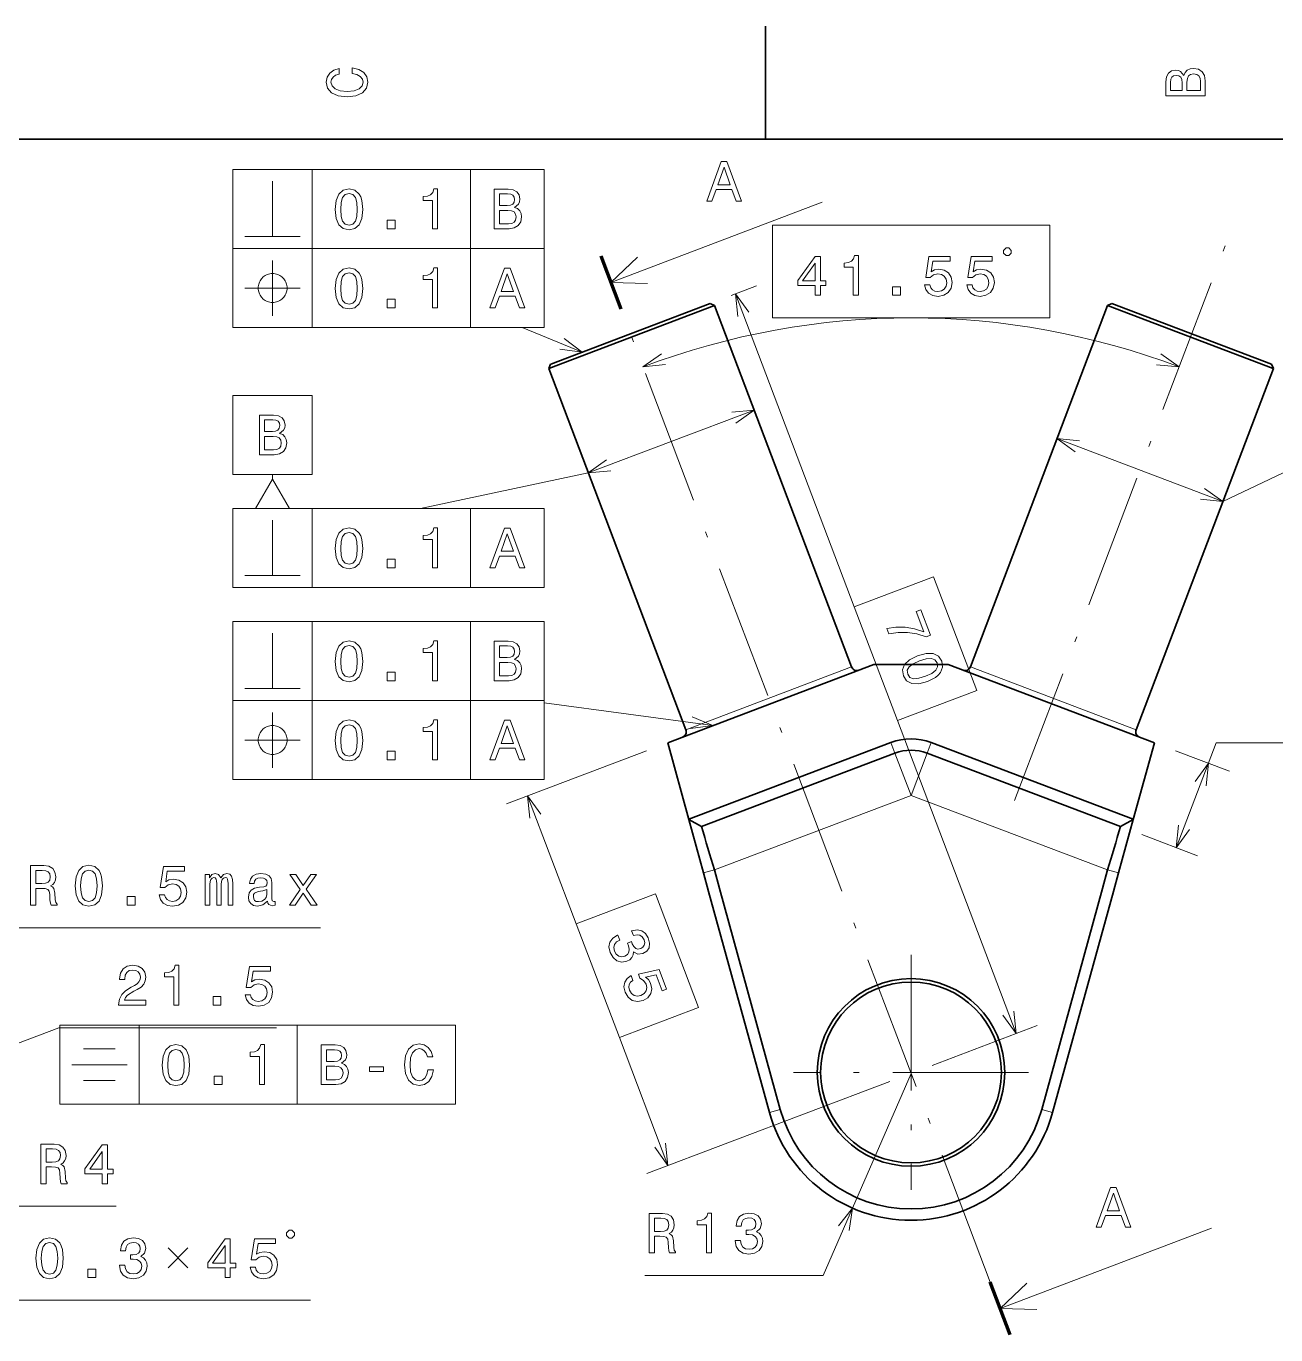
# Model space of a CAD drawing. Extents: x 0 to 297, y 0 to 210.
# Drawn here: x 83.1 to 193.7, y 94.2 to 210 of the extents above; entities that cross this region are included whole.
import ezdxf

# ---------------------------------------------------------------- set-up
doc = ezdxf.new("R2010")
doc.units = 0
doc.linetypes.add('DASHDOT', pattern=[18.5, 12, -3, 0.5, -3])

msp = doc.modelspace()

# ---------------------------------------------------------------- linework, layer by layer
at = {"color": 7, "lineweight": 35, "ltscale": 0.25}
msp.add_line((148.5, 200), (148.5, 210), dxfattribs=at)
at = {"color": 7, "lineweight": 35}
for p, q in [((287, 200), (10, 200)), ((156.135635, 153.301788), (144.003525, 185.277588)), ((166.643204, 153.301788), (178.775314, 185.277588)), ((141.45668, 147.732361), (129.324585, 179.708176)), ((181.322159, 147.732361), (193.454254, 179.708176)), ((148.854874, 113.878311), (143.479095, 133.423798)), ((149.819077, 114.143509), (144.443283, 133.688995)), ((172.959763, 114.143509), (178.335556, 133.688995)), ((173.923965, 113.878311), (179.299744, 133.423798))]:
    msp.add_line(p, q, dxfattribs=at)
at = {"color": 7, "lineweight": 13, "ltscale": 0.175}
for p, q in [((101.38942, 197.325806), (101.38942, 190.325806)), ((108.38942, 197.325806), (108.38942, 190.325806)), ((122.397491, 197.325806), (122.397491, 190.325806)), ((128.933502, 197.325806), (128.933502, 190.325806)), ((101.38942, 190.325806), (101.38942, 183.325806)), ((108.38942, 190.325806), (108.38942, 183.325806)), ((122.397491, 190.325806), (122.397491, 183.325806)), ((128.933502, 190.325806), (128.933502, 183.325806)), ((101.38942, 167.325806), (101.38942, 160.325806)), ((108.38942, 167.325806), (108.38942, 160.325806)), ((122.397491, 167.325806), (122.397491, 160.325806)), ((128.933502, 167.325806), (128.933502, 160.325806)), ((101.38942, 157.325806), (101.38942, 150.325806)), ((108.38942, 157.325806), (108.38942, 150.325806)), ((122.397491, 157.325806), (122.397491, 150.325806)), ((128.933502, 157.325806), (128.933502, 150.325806)), ((101.38942, 150.325806), (101.38942, 143.325806)), ((108.38942, 150.325806), (108.38942, 143.325806)), ((122.397491, 150.325806), (122.397491, 143.325806)), ((128.933502, 150.325806), (128.933502, 143.325806)), ((86.074913, 121.591705), (86.074913, 114.591705)), ((93.074913, 121.591705), (93.074913, 114.591705)), ((107.082977, 121.591705), (107.082977, 114.591705)), ((121.091049, 121.591705), (121.091049, 114.591705))]:
    msp.add_line(p, q, dxfattribs=at)
at = {"color": 7, "lineweight": 13}
for p, q in [((101.38942, 197.325806), (128.933502, 197.325806)), ((101.38942, 190.325806), (128.933502, 190.325806)), ((145.860382, 186.302979), (156.365631, 158.614929)), ((101.38942, 183.325806), (128.933502, 183.325806)), ((101.38942, 167.325806), (128.933502, 167.325806)), ((101.38942, 160.325806), (128.933502, 160.325806)), ((101.38942, 157.325806), (128.933502, 157.325806)), ((101.38942, 150.325806), (128.933502, 150.325806)), ((160.186905, 148.543442), (170.692169, 120.855415)), ((101.38942, 143.325806), (128.933502, 143.325806)), ((78.083122, 130.217346), (109.135284, 130.217346)), ((51.858082, 108.419518), (85.984306, 121.367523)), ((86.074913, 121.591705), (121.091049, 121.591705)), ((159.519485, 116.616333), (138.007599, 108.454391)), ((86.074913, 114.591705), (121.091049, 114.591705)), ((169.281204, 96.525925), (187.980515, 103.620728)), ((78.640755, 97.252159), (108.237534, 97.252159))]:
    msp.add_line(p, q, dxfattribs=at)
at = {"color": 7, "lineweight": 13, "ltscale": 0.5}
msp.add_line((134.830368, 187.325806), (153.529663, 194.420609), dxfattribs=at)
at = {"color": 7, "linetype": 'DASHDOT', "lineweight": 13}
for p, q in [((170.553635, 141.479355), (189.543823, 191.530594)), ((168.394363, 98.863342), (135.717209, 184.988403)), ((161.38942, 127.809914), (161.38942, 107.009911)), ((171.789413, 117.409912), (150.989426, 117.409912))]:
    msp.add_line(p, q, dxfattribs=at)
at = {"color": 7, "lineweight": 100, "ltscale": 0.125}
for p, q in [((133.943512, 189.663223), (135.717209, 184.988403)), ((170.16806, 94.188515), (168.394363, 98.863342))]:
    msp.add_line(p, q, dxfattribs=at)
at = {"color": 7, "lineweight": 13, "ltscale": 0.059996}
msp.add_line((145.486542, 186.161133), (147.730301, 187.012451), dxfattribs=at)
at = {"color": 7, "lineweight": 35, "ltscale": 0.377366}
msp.add_line((143.616623, 185.45166), (129.503677, 180.096985), dxfattribs=at)
at = {"color": 7, "lineweight": 35, "ltscale": 0.010606}
for p, q in [((143.616623, 185.45166), (144.003525, 185.277588)), ((179.162216, 185.45166), (178.775314, 185.277588)), ((129.498642, 180.095078), (129.324585, 179.708176)), ((193.280197, 180.095078), (193.454254, 179.708176))]:
    msp.add_line(p, q, dxfattribs=at)
at = {"color": 7, "lineweight": 35, "ltscale": 0.377362}
msp.add_line((193.27504, 180.097046), (179.162216, 185.45166), dxfattribs=at)
at = {"color": 7, "lineweight": 35, "ltscale": 0.39236}
msp.add_line((144.003525, 185.277588), (129.329803, 179.710159), dxfattribs=at)
at = {"color": 7, "lineweight": 35, "ltscale": 0.392357}
msp.add_line((193.448898, 179.710205), (178.775314, 185.277588), dxfattribs=at)
at = {"color": 7, "lineweight": 13, "ltscale": 0.143236}
msp.add_line((132.281677, 181.151001), (126.981033, 183.325806), dxfattribs=at)
at = {"color": 7, "lineweight": 35, "ltscale": 0.00014}
for p, q in [((129.329803, 179.710159), (129.324585, 179.708176)), ((156.130402, 153.299805), (156.135635, 153.301788)), ((141.45668, 147.732361), (141.461914, 147.734344))]:
    msp.add_line(p, q, dxfattribs=at)
at = {"color": 7, "lineweight": 35, "ltscale": 0.000135}
msp.add_line((129.503677, 180.096985), (129.498642, 180.095078), dxfattribs=at)
at = {"color": 7, "lineweight": 35, "ltscale": 0.000138}
msp.add_line((193.280197, 180.095078), (193.27504, 180.097046), dxfattribs=at)
at = {"color": 7, "lineweight": 35, "ltscale": 0.000143}
for p, q in [((193.454254, 179.708176), (193.448898, 179.710205)), ((181.316803, 147.734406), (181.322159, 147.732361))]:
    msp.add_line(p, q, dxfattribs=at)
at = {"color": 34, "lineweight": 13, "ltscale": 0.3925}
for p, q in [((132.833405, 170.460205), (147.512344, 176.029617)), ((174.305099, 173.495743), (188.984055, 167.926331))]:
    msp.add_line(p, q, dxfattribs=at)
at = {"color": 7, "lineweight": 13, "ltscale": 0.010048}
msp.add_line((104.88942, 169.923889), (104.88942, 170.325806), dxfattribs=at)
at = {"color": 7, "lineweight": 13, "ltscale": 0.379566}
msp.add_line((132.833405, 170.46019), (117.977829, 167.325806), dxfattribs=at)
at = {"color": 7, "lineweight": 35, "ltscale": 0.4875}
for p, q in [((139.85762, 146.590881), (158.089432, 153.508301)), ((164.689407, 153.508301), (182.921219, 146.590881))]:
    msp.add_line(p, q, dxfattribs=at)
at = {"color": 7, "lineweight": 13, "ltscale": 0.39236}
msp.add_line((141.461914, 147.734344), (156.135635, 153.301788), dxfattribs=at)
at = {"color": 7, "lineweight": 35, "ltscale": 0.164999}
msp.add_line((158.089432, 153.508301), (164.689407, 153.508301), dxfattribs=at)
at = {"color": 7, "lineweight": 13, "ltscale": 0.392357}
msp.add_line((166.643204, 153.301788), (181.316803, 147.734406), dxfattribs=at)
at = {"color": 7, "lineweight": 35, "ltscale": 0.000144}
msp.add_line((166.643204, 153.301788), (166.648575, 153.299744), dxfattribs=at)
at = {"color": 7, "lineweight": 13, "ltscale": 0.376388}
msp.add_line((143.854324, 148.107285), (128.933502, 150.116592), dxfattribs=at)
at = {"color": 7, "lineweight": 35, "ltscale": 0.175891}
for p, q in [((139.85762, 146.590881), (141.723419, 139.807129)), ((182.921219, 146.590881), (181.05542, 139.807129))]:
    msp.add_line(p, q, dxfattribs=at)
at = {"color": 7, "lineweight": 35, "ltscale": 0.478454}
for p, q in [((159.615723, 146.600494), (141.722229, 139.811432)), ((163.163116, 146.600494), (181.05661, 139.811432))]:
    msp.add_line(p, q, dxfattribs=at)
at = {"color": 7, "lineweight": 13, "ltscale": 0.025}
for p, q in [((159.615723, 146.600494), (159.970459, 145.665527)), ((163.163116, 146.600494), (162.80838, 145.665527)), ((148.854874, 113.878311), (149.819077, 114.143509)), ((173.923965, 113.878311), (172.959763, 114.143509))]:
    msp.add_line(p, q, dxfattribs=at)
at = {"color": 7, "lineweight": 13, "ltscale": 0.247888}
msp.add_line((184.86644, 137.296356), (188.383865, 146.567017), dxfattribs=at)
at = {"color": 7, "lineweight": 13, "ltscale": 0.200901}
msp.add_line((188.383865, 146.567017), (196.419891, 146.567017), dxfattribs=at)
at = {"color": 7, "lineweight": 13, "ltscale": 0.331456}
msp.add_line((137.987686, 145.881393), (125.591698, 141.178177), dxfattribs=at)
at = {"color": 7, "lineweight": 35, "ltscale": 0.457873}
for p, q in [((159.970459, 145.665527), (142.846649, 139.168488)), ((162.80838, 145.665527), (179.93219, 139.168488))]:
    msp.add_line(p, q, dxfattribs=at)
at = {"color": 7, "lineweight": 13, "ltscale": 0.1}
for p in [(159.970459, 145.665527), (162.80838, 145.665527)]:
    msp.add_line(p, (161.38942, 141.925659), dxfattribs=at)
at = {"color": 7, "lineweight": 13, "ltscale": 0.127896}
msp.add_line((184.791153, 145.881393), (189.57428, 144.066605), dxfattribs=at)
at = {"color": 7, "lineweight": 13, "ltscale": 0.302849}
for p, q in [((127.461624, 141.88765), (131.758942, 130.561508)), ((135.580215, 120.490021), (139.877518, 109.163872))]:
    msp.add_line(p, q, dxfattribs=at)
at = {"color": 7, "lineweight": 13, "ltscale": 0.465156}
for p in [(143.99324, 135.325287), (178.785599, 135.325287)]:
    msp.add_line(p, (161.38942, 141.925659), dxfattribs=at)
at = {"color": 7, "lineweight": 35, "ltscale": 0.123083}
msp.add_line((141.723419, 139.807129), (143.028976, 135.060059), dxfattribs=at)
at = {"color": 7, "lineweight": 35, "ltscale": 0.032302}
for p, q in [((142.846649, 139.168488), (141.723419, 139.807129)), ((179.93219, 139.168488), (181.05542, 139.807129))]:
    msp.add_line(p, q, dxfattribs=at)
at = {"color": 7, "lineweight": 35, "ltscale": 0.123084}
msp.add_line((181.055435, 139.807144), (179.749863, 135.060059), dxfattribs=at)
at = {"color": 7, "lineweight": 13, "ltscale": 0.131937}
msp.add_line((181.802124, 138.459015), (186.736374, 136.586884), dxfattribs=at)
at = {"color": 7, "lineweight": 35, "ltscale": 0.042427}
for p, q in [((143.479095, 133.423798), (143.028961, 135.060074)), ((179.299774, 133.423798), (179.750015, 135.060043))]:
    msp.add_line(p, q, dxfattribs=at)
at = {"color": 7, "lineweight": 13, "ltscale": 0.025002}
msp.add_line((143.028976, 135.060059), (143.99324, 135.325256), dxfattribs=at)
at = {"color": 7, "lineweight": 35, "ltscale": 0.042426}
for p, q in [((144.443283, 133.688995), (143.99324, 135.325287)), ((178.335556, 133.688995), (178.785599, 135.325287))]:
    msp.add_line(p, q, dxfattribs=at)
at = {"color": 7, "lineweight": 13, "ltscale": 0.024998}
msp.add_line((179.750015, 135.060043), (178.785904, 135.325211), dxfattribs=at)
at = {"color": 7, "lineweight": 13, "ltscale": 0.481102}
msp.add_line((85.984306, 121.367523), (105.228394, 121.367523), dxfattribs=at)
at = {"color": 7, "lineweight": 13, "ltscale": 0.248746}
msp.add_line((163.259354, 118.035294), (172.562088, 121.564896), dxfattribs=at)
at = {"color": 7, "lineweight": 13, "ltscale": 0.48753}
msp.add_line((161.38942, 117.325813), (153.627869, 99.43573), dxfattribs=at)
at = {"color": 7, "lineweight": 13, "ltscale": 0.301801}
msp.add_line((78.992027, 105.565247), (91.064072, 105.565247), dxfattribs=at)
at = {"color": 7, "lineweight": 13, "ltscale": 0.395202}
msp.add_line((153.627869, 99.43573), (137.819794, 99.43573), dxfattribs=at)
at = {"color": 7, "lineweight": 13}
for points in [[(111.93206, 205.817017), (112.35569, 205.716141), (112.658287, 205.549713), (112.844887, 205.317734), (112.905403, 205.045395), (112.814629, 204.71759), (112.54229, 204.460388), (112.098488, 204.28891), (111.483215, 204.233429), (110.872986, 204.28891), (110.424141, 204.455338), (110.151802, 204.71254), (110.055984, 205.045395), (110.106415, 205.287476), (110.247627, 205.494247), (110.474571, 205.655624), (110.787247, 205.766571), (110.787247, 206.245682), (110.308144, 206.094391), (109.94503, 205.832138), (109.718086, 205.474075), (109.637398, 205.045395), (109.763474, 204.510818), (110.116501, 204.10231), (110.696472, 203.840057), (111.483215, 203.749283), (112.269958, 203.840057), (112.84993, 204.10231), (113.208, 204.510818), (113.329041, 205.045395), (113.233215, 205.51442), (112.965927, 205.892654), (112.527161, 206.159943), (111.93206, 206.301163)], [(185.542007, 205.630417), (185.249496, 205.983429), (185.052811, 206.074219), (184.81073, 206.104477), (184.432495, 206.03891), (184.160156, 205.842224), (183.993729, 205.524506), (183.933212, 205.080704), (183.933212, 203.835022), (187.433212, 203.835022), (187.433212, 205.151306), (187.36261, 205.620331), (187.155838, 205.968307), (186.828018, 206.185165), (186.384216, 206.260818), (186.08667, 206.215424), (185.839554, 206.094391), (185.65799, 205.897705)], [(185.385666, 204.984879), (185.385666, 204.298996), (184.351807, 204.298996), (184.351807, 205.025223), (184.382065, 205.297562), (184.472839, 205.489197), (184.629181, 205.605194), (184.86116, 205.645538), (185.093155, 205.600143), (185.254532, 205.479111), (185.355408, 205.272339)], [(187.014618, 205.095825), (187.014618, 204.298996), (185.809296, 204.298996), (185.809296, 205.050446), (185.844589, 205.368164), (185.9505, 205.595108), (186.132065, 205.731277), (186.394302, 205.776657), (186.671692, 205.731277), (186.863327, 205.605194), (186.979324, 205.393372)], [(143.314087, 194.509918), (143.778076, 194.509918), (144.146225, 195.538742), (145.543198, 195.538742), (145.911362, 194.509918), (146.385422, 194.509918), (145.104446, 198.014969), (144.590027, 198.014969)], [(144.307617, 195.967407), (144.847229, 197.510635), (145.386856, 195.967407)], [(149.117538, 192.391434), (149.117371, 184.191437), (173.664154, 184.190948), (173.664322, 192.390945)], [(169.797592, 189.69101), (170.03093, 189.69101), (170.264267, 189.924347), (170.264267, 190.157684), (170.030945, 190.391022), (169.797607, 190.391022), (169.56427, 190.157684), (169.56427, 189.924347)], [(152.912796, 186.19136), (153.366684, 186.191345), (153.366699, 187.058777), (153.865982, 187.058777), (153.865997, 187.462234), (153.366714, 187.46225), (153.36676, 189.615707), (152.907822, 189.615723), (151.374634, 187.502625), (151.374634, 187.058838), (152.912811, 187.058807)], [(151.798264, 187.46228), (152.912857, 189.030701), (152.912827, 187.46225)], [(156.28067, 186.191284), (156.739594, 186.191284), (156.73967, 189.716492), (156.396729, 189.716507), (156.305939, 189.408875), (156.12439, 189.202103), (155.847, 189.08107), (155.463715, 189.040741), (155.463715, 188.682663), (156.280716, 188.682648)], [(162.592789, 187.103989), (162.703735, 186.690445), (162.950836, 186.367676), (163.31395, 186.165924), (163.777924, 186.090271), (164.287292, 186.181046), (164.685715, 186.428162), (164.937881, 186.821518), (165.033707, 187.325836), (164.947983, 187.794861), (164.705917, 188.163025), (164.327682, 188.400055), (163.838486, 188.485809), (163.460251, 188.425293), (163.16774, 188.258881), (163.30896, 189.201965), (164.842102, 189.201935), (164.842117, 189.615479), (162.971085, 189.615509), (162.693665, 187.759613), (163.097122, 187.759598), (163.389633, 187.996613), (163.762833, 188.082352), (164.085602, 188.026871), (164.332718, 187.865479), (164.489044, 187.618362), (164.544525, 187.300629), (164.489044, 186.98291), (164.327652, 186.735794), (164.080536, 186.579468), (163.762802, 186.523987), (163.495514, 186.559296), (163.288742, 186.675293), (163.137451, 186.856857), (163.061813, 187.103973)], [(166.328812, 187.103912), (166.439758, 186.690369), (166.686859, 186.367584), (167.049973, 186.165863), (167.513947, 186.09021), (168.023315, 186.180969), (168.421738, 186.42807), (168.673904, 186.821442), (168.76973, 187.325775), (168.684006, 187.794785), (168.44194, 188.162949), (168.063705, 188.399994), (167.574509, 188.485733), (167.196274, 188.425217), (166.903763, 188.258789), (167.044998, 189.201874), (168.578125, 189.201843), (168.57814, 189.615387), (166.707108, 189.615433), (166.429688, 187.759521), (166.833145, 187.759521), (167.125656, 187.996552), (167.498856, 188.082275), (167.821625, 188.026794), (168.068741, 187.865402), (168.225067, 187.618286), (168.280548, 187.300568), (168.225067, 186.982834), (168.063675, 186.735718), (167.816559, 186.579376), (167.498825, 186.523926), (167.231537, 186.559235), (167.024765, 186.675232), (166.873474, 186.856781), (166.797836, 187.103912)], [(106.172752, 186.825806), (106.172752, 186.942474), (106.114418, 187.175812), (106.056084, 187.3508), (105.997749, 187.467468), (105.881088, 187.642471), (105.706085, 187.817474), (105.53109, 187.934143), (105.414421, 187.992477), (105.239418, 188.050812), (105.006088, 188.109146), (104.88942, 188.109146), (104.772751, 188.109146), (104.539421, 188.050812), (104.364418, 187.992477), (104.247749, 187.934143), (104.072754, 187.817474), (103.897751, 187.642471), (103.78109, 187.467468), (103.722755, 187.3508), (103.664421, 187.175812), (103.606087, 186.942474), (103.606087, 186.825806), (103.606087, 186.709137), (103.664421, 186.4758), (103.722755, 186.300812), (103.78109, 186.184143), (103.897751, 186.00914), (104.072754, 185.834137), (104.247749, 185.717468), (104.364418, 185.659134), (104.539421, 185.6008), (104.772751, 185.542465), (104.88942, 185.542465), (105.006088, 185.542465), (105.239418, 185.6008), (105.414421, 185.659134), (105.53109, 185.717468), (105.706085, 185.834137), (105.881088, 186.00914), (105.997749, 186.184143), (106.056084, 186.300812), (106.114418, 186.4758), (106.172752, 186.709137)], [(159.759476, 186.191223), (160.455444, 186.191208), (160.45546, 186.942657), (159.759491, 186.942657)], [(101.38942, 177.325806), (101.38942, 170.325806), (108.38942, 170.325806), (108.38942, 177.325806)], [(105.519821, 173.967026), (105.872849, 174.259521), (105.963623, 174.456207), (105.993881, 174.698288), (105.928322, 175.076538), (105.731636, 175.348877), (105.41391, 175.515289), (104.970108, 175.575806), (103.724434, 175.575806), (103.724434, 172.075806), (105.04071, 172.075806), (105.509735, 172.146423), (105.857719, 172.353195), (106.074577, 172.681), (106.150223, 173.124802), (106.104836, 173.422363), (105.983795, 173.669464), (105.787109, 173.851028)], [(104.874283, 174.123367), (104.188408, 174.123367), (104.188408, 175.157227), (104.914635, 175.157227), (105.186966, 175.126968), (105.378616, 175.036194), (105.494606, 174.879852), (105.53495, 174.647858), (105.489563, 174.415863), (105.36853, 174.254486), (105.161751, 174.153625)], [(104.985245, 172.4944), (104.188408, 172.4944), (104.188408, 173.699738), (104.93985, 173.699738), (105.257568, 173.664429), (105.48452, 173.558517), (105.620682, 173.376968), (105.666077, 173.114716), (105.620682, 172.837341), (105.494606, 172.645691), (105.282791, 172.529709)], [(106.38942, 167.325806), (104.88942, 169.923889), (103.38942, 167.325806)], [(163.377869, 161.275482), (156.365631, 158.614929), (160.186905, 148.543442), (167.199142, 151.203995)], [(159.234863, 156.690613), (159.415558, 156.214371), (160.252609, 156.353958), (161.08252, 156.355988), (161.903503, 156.225174), (162.726776, 155.960373), (163.118134, 156.108856), (162.266556, 158.353317), (161.837463, 158.190521), (162.517303, 156.398712), (161.683945, 156.675873), (160.870621, 156.814987), (160.05957, 156.820114)], [(161.976166, 154.285004), (161.262711, 153.933395), (160.818695, 153.511414), (160.632233, 153.036102), (160.714554, 152.506363), (161.002563, 152.060059), (161.457367, 151.828064), (162.06778, 151.811539), (162.8367, 152.016968), (163.54364, 152.371506), (163.802002, 152.572021), (163.994171, 152.790558), (164.180634, 153.265869), (164.104813, 153.792679), (163.810303, 154.241913), (163.350769, 154.472122), (162.738586, 154.493362)], [(162.147919, 153.832336), (162.732773, 154.011093), (163.187729, 154.048859), (163.508713, 153.927917), (163.71344, 153.644196), (163.746643, 153.300781), (163.586685, 152.99736), (163.221176, 152.723831), (162.664948, 152.469635), (162.075378, 152.289093), (161.620422, 152.251328), (161.299438, 152.372269), (161.101196, 152.653061), (161.061493, 152.999405), (161.221466, 153.302826), (161.586975, 153.576355)], [(106.172752, 146.825806), (106.172752, 146.942474), (106.114418, 147.175812), (106.056084, 147.3508), (105.997749, 147.467468), (105.881088, 147.642471), (105.706085, 147.817474), (105.53109, 147.934143), (105.414421, 147.992477), (105.239418, 148.050812), (105.006088, 148.109146), (104.88942, 148.109146), (104.772751, 148.109146), (104.539421, 148.050812), (104.364418, 147.992477), (104.247749, 147.934143), (104.072754, 147.817474), (103.897751, 147.642471), (103.78109, 147.467468), (103.722755, 147.3508), (103.664421, 147.175812), (103.606087, 146.942474), (103.606087, 146.825806), (103.606087, 146.709137), (103.664421, 146.4758), (103.722755, 146.300812), (103.78109, 146.184143), (103.897751, 146.00914), (104.072754, 145.834137), (104.247749, 145.717468), (104.364418, 145.659134), (104.539421, 145.6008), (104.772751, 145.542465), (104.88942, 145.542465), (105.006088, 145.542465), (105.239418, 145.6008), (105.414421, 145.659134), (105.53109, 145.717468), (105.706085, 145.834137), (105.881088, 146.00914), (105.997749, 146.184143), (106.056084, 146.300812), (106.114418, 146.4758), (106.172752, 146.709137)], [(83.476494, 132.217346), (83.945511, 132.217346), (83.945511, 133.695007), (84.424622, 133.695007), (84.777649, 133.679886), (84.99955, 133.609283), (85.12059, 133.442856), (85.171021, 133.145309), (85.196236, 132.691406), (85.226494, 132.39386), (85.28701, 132.217346), (85.816551, 132.217346), (85.816551, 132.313171), (85.700562, 132.454376), (85.66021, 132.716629), (85.624908, 133.281464), (85.539177, 133.700058), (85.42318, 133.831177), (85.241623, 133.927002), (85.443352, 134.053085), (85.584564, 134.229599), (85.675339, 134.451508), (85.705597, 134.718796), (85.634995, 135.142426), (85.433266, 135.460144), (85.10041, 135.651794), (84.646523, 135.717346), (83.476494, 135.717346)], [(87.421738, 133.927002), (87.497391, 133.135223), (87.734421, 132.570374), (88.112663, 132.227432), (88.637161, 132.116486), (89.156609, 132.227432), (89.534851, 132.570374), (89.766838, 133.135223), (89.847534, 133.927002), (89.766838, 134.713745), (89.671021, 135.026428), (89.534851, 135.28363), (89.156609, 135.626572), (88.637161, 135.742569), (88.112663, 135.626572), (87.734421, 135.278595), (87.497391, 134.713745)], [(94.858482, 133.130173), (94.969437, 132.716629), (95.216553, 132.39386), (95.579666, 132.192139), (96.04364, 132.116486), (96.553009, 132.20726), (96.951424, 132.454376), (97.203583, 132.847748), (97.299408, 133.352081), (97.213669, 133.821091), (96.971596, 134.189255), (96.593353, 134.426285), (96.104156, 134.512024), (95.725922, 134.451508), (95.433411, 134.285065), (95.574623, 135.228149), (97.107765, 135.228149), (97.107765, 135.641693), (95.236725, 135.641693), (94.959351, 133.785797), (95.362808, 133.785797), (95.655312, 134.022827), (96.028511, 134.108551), (96.35128, 134.053085), (96.598396, 133.891693), (96.754738, 133.644592), (96.810211, 133.326859), (96.754738, 133.00914), (96.593353, 132.762024), (96.346237, 132.605682), (96.028511, 132.550201), (95.761223, 132.58551), (95.554451, 132.701508), (95.403152, 132.883057), (95.327499, 133.130173)], [(84.515396, 135.288681), (84.823036, 135.258423), (85.039894, 135.162598), (85.176064, 134.986084), (85.221451, 134.70871), (85.171021, 134.416199), (85.034851, 134.239685), (84.802864, 134.148911), (84.485138, 134.123688), (83.945511, 134.123688), (83.945511, 135.288681)], [(87.905891, 133.927002), (87.946236, 134.537231), (88.072319, 134.975998), (88.299263, 135.2332), (88.637161, 135.323975), (88.970009, 135.2332), (89.19696, 134.975998), (89.323036, 134.537231), (89.36338, 133.927002), (89.323036, 133.311737), (89.19696, 132.872971), (88.970009, 132.615768), (88.637161, 132.530029), (88.299263, 132.615768), (88.072319, 132.872971), (87.946236, 133.311737)], [(98.924767, 132.217346), (99.333267, 132.217346), (99.333267, 134.027863), (99.358482, 134.300201), (99.434128, 134.496887), (99.550125, 134.612885), (99.701424, 134.658264), (99.822464, 134.61792), (99.903152, 134.517059), (99.943497, 134.345596), (99.958626, 134.118652), (99.958626, 132.217346), (100.341911, 132.217346), (100.341911, 134.027863), (100.367126, 134.295166), (100.44278, 134.491852), (100.563812, 134.612885), (100.715111, 134.658264), (100.836151, 134.61792), (100.91684, 134.517059), (100.96727, 134.118652), (100.96727, 132.217346), (101.375778, 132.217346), (101.375778, 134.088379), (101.350555, 134.476715), (101.269867, 134.774261), (101.108482, 134.955826), (100.846237, 135.021393), (100.538597, 134.920517), (100.301567, 134.628021), (100.114967, 134.915482), (99.802284, 135.021393), (99.514824, 134.920517), (99.318138, 134.638092), (99.318138, 134.925568), (98.924767, 134.925568)], [(104.446091, 132.570374), (104.446091, 132.555237), (104.471306, 132.383774), (104.546951, 132.262741), (104.864677, 132.166916), (105.111801, 132.20726), (105.111801, 132.550201), (105.00589, 132.535065), (104.864677, 132.600632), (104.839462, 132.802368), (104.839462, 134.204376), (104.778946, 134.562454), (104.602432, 134.814606), (104.294792, 134.965912), (103.861076, 135.021393), (103.437447, 134.960861), (103.124763, 134.789398), (102.928078, 134.52211), (102.862518, 134.169083), (102.862518, 134.138824), (103.260933, 134.138824), (103.296234, 134.350632), (103.407181, 134.501938), (103.588745, 134.592712), (103.845947, 134.628021), (104.093063, 134.602798), (104.269577, 134.527145), (104.375488, 134.396027), (104.410789, 134.214478), (104.390617, 134.002655), (104.309921, 133.896744), (104.108192, 133.846313), (103.72995, 133.805969), (103.296234, 133.715179), (102.988602, 133.553802), (102.807037, 133.301636), (102.751564, 132.928436), (102.802002, 132.595596), (102.958336, 132.34848), (103.210495, 132.192139), (103.558487, 132.136658), (104.027504, 132.242569)], [(106.896088, 132.217346), (107.592056, 133.271393), (108.308197, 132.217346), (108.842773, 132.217346), (107.874481, 133.614319), (108.787308, 134.925568), (108.272888, 134.925568), (107.612228, 133.942139), (106.951569, 134.925568), (106.427071, 134.925568), (107.324768, 133.609283), (106.37664, 132.217346)], [(104.39566, 133.165482), (104.335144, 132.903229), (104.173752, 132.701508), (103.931679, 132.570374), (103.634132, 132.524994), (103.44249, 132.550201), (103.30632, 132.63089), (103.220589, 132.77211), (103.195374, 132.968796), (103.215546, 133.145309), (103.296234, 133.271393), (103.619003, 133.412598), (104.027504, 133.473114), (104.39566, 133.594147)], [(138.771179, 133.222061), (131.758942, 130.561508), (135.580215, 120.490021), (142.592453, 123.150566)], [(92.0252, 132.217346), (92.721161, 132.217346), (92.721161, 132.968796), (92.0252, 132.968796)], [(135.453934, 129.560013), (135.420929, 129.547501), (134.996887, 129.300308), (134.74147, 128.949875), (134.656967, 128.518661), (134.752136, 128.026154), (135.018341, 127.566177), (135.365356, 127.277107), (135.784882, 127.166573), (136.241455, 127.242714), (136.505341, 127.385986), (136.692322, 127.5756), (136.802368, 127.811539), (136.843811, 128.086182), (137.214722, 127.876297), (137.661377, 127.9217), (138.002335, 128.131973), (138.203613, 128.440277), (138.252838, 128.836548), (138.142395, 129.312469), (137.90593, 129.708206), (137.575012, 129.954849), (137.164444, 130.041794), (136.699097, 129.946152), (136.666077, 129.933624), (136.825302, 129.513962), (137.141388, 129.590744), (137.404816, 129.550446), (137.611984, 129.402496), (137.764679, 129.142181), (137.819992, 128.882675), (137.788956, 128.665939), (137.669785, 128.496658), (137.468979, 128.371918), (137.221832, 128.326691), (137.0233, 128.380829), (136.853851, 128.543091), (136.723587, 128.801117), (136.658524, 128.986801), (136.286026, 128.845474), (136.383118, 128.617996), (136.453384, 128.30484), (136.424316, 128.040283), (136.290512, 127.838486), (136.067917, 127.700089), (135.77475, 127.648193), (135.520111, 127.708008), (135.310516, 127.87661), (135.158936, 128.148132), (135.093384, 128.463089), (135.152542, 128.733658), (135.326996, 128.956268), (135.61853, 129.126221)], [(91.271774, 123.367523), (93.677391, 123.367523), (93.677391, 123.801239), (91.776093, 123.801239), (91.882004, 124.038269), (92.063553, 124.234955), (92.623352, 124.593025), (92.920906, 124.744324), (93.253761, 124.961182), (93.490791, 125.213341), (93.626953, 125.510895), (93.677391, 125.848785), (93.59166, 126.272415), (93.354622, 126.60527), (92.991508, 126.817085), (92.522491, 126.892731), (92.038345, 126.806999), (91.670181, 126.569969), (91.433151, 126.191727), (91.352463, 125.692444), (91.352463, 125.621841), (91.811394, 125.621841), (91.811394, 125.662186), (91.856781, 126.005127), (91.99295, 126.257294), (92.209808, 126.418671), (92.497276, 126.474152), (92.78978, 126.423714), (93.006638, 126.297638), (93.14785, 126.100952), (93.198288, 125.853836), (93.162979, 125.621841), (93.067162, 125.425156), (92.905777, 125.253685), (92.683876, 125.102386), (92.386322, 124.94101), (91.89209, 124.628326), (91.544106, 124.295471), (91.337334, 123.892014), (91.271774, 123.382645)], [(96.14756, 123.367523), (96.606499, 123.367523), (96.606499, 126.892731), (96.263557, 126.892731), (96.172775, 126.585098), (95.991226, 126.378326), (95.713844, 126.257294), (95.330559, 126.216942), (95.330559, 125.858871), (96.14756, 125.858871)], [(102.459663, 124.280342), (102.570618, 123.866798), (102.817734, 123.544037), (103.180847, 123.3423), (103.644821, 123.266655), (104.15419, 123.357437), (104.552605, 123.604553), (104.804764, 123.997925), (104.900589, 124.502243), (104.81485, 124.971268), (104.572777, 125.339417), (104.194534, 125.576454), (103.705345, 125.662186), (103.327103, 125.601669), (103.034592, 125.435242), (103.175804, 126.378326), (104.708946, 126.378326), (104.708946, 126.79187), (102.837906, 126.79187), (102.560532, 124.935959), (102.963989, 124.935959), (103.2565, 125.172997), (103.6297, 125.258728), (103.952461, 125.203255), (104.199577, 125.04187), (104.355919, 124.794754), (104.411392, 124.477028), (104.355919, 124.159302), (104.194534, 123.912186), (103.947418, 123.755844), (103.6297, 123.700371), (103.362404, 123.735672), (103.155632, 123.851669), (103.004333, 124.033226), (102.928688, 124.280342)], [(136.611938, 125.981911), (136.264648, 125.731476), (136.050537, 125.385933), (135.990738, 124.974876), (136.084595, 124.514236), (136.350174, 124.070198), (136.722549, 123.785355), (137.179794, 123.68914), (137.685303, 123.77845), (138.093414, 124.024994), (138.351746, 124.381927), (138.439178, 124.819649), (138.34581, 125.307442), (138.155045, 125.639618), (137.895676, 125.854065), (138.82753, 126.056587), (139.371399, 124.623154), (139.758041, 124.769852), (139.094315, 126.519211), (137.260712, 126.120178), (137.403824, 125.742966), (137.729202, 125.553566), (137.941757, 125.235046), (138.004379, 124.913597), (137.941162, 124.625298), (137.765579, 124.391464), (137.48819, 124.226883), (137.171448, 124.166046), (136.883148, 124.229271), (136.649323, 124.404854), (136.484741, 124.682236), (136.422928, 124.944672), (136.458038, 125.179138), (136.574112, 125.385002), (136.77832, 125.543396)], [(99.626381, 123.367523), (100.322342, 123.367523), (100.322342, 124.118958), (99.626381, 124.118958)], [(84.385399, 107.565247), (84.854416, 107.565247), (84.854416, 109.042908), (85.333527, 109.042908), (85.686554, 109.027786), (85.908455, 108.957176), (86.029488, 108.790749), (86.079926, 108.493202), (86.105141, 108.039307), (86.135399, 107.74176), (86.195915, 107.565247), (86.725456, 107.565247), (86.725456, 107.661072), (86.609459, 107.802277), (86.569115, 108.064529), (86.533813, 108.629364), (86.448074, 109.047958), (86.332085, 109.179077), (86.150528, 109.274902), (86.352257, 109.400986), (86.493469, 109.577492), (86.584244, 109.799393), (86.614502, 110.066689), (86.5439, 110.490318), (86.342171, 110.808044), (86.009315, 110.999687), (85.555428, 111.065247), (84.385399, 111.065247)], [(85.424301, 110.636574), (85.731941, 110.606316), (85.948799, 110.51049), (86.084961, 110.333977), (86.130356, 110.056602), (86.079926, 109.764091), (85.943756, 109.587585), (85.711769, 109.496803), (85.394043, 109.471588), (84.854416, 109.471588), (84.854416, 110.636574)], [(89.823441, 107.565247), (90.277328, 107.565247), (90.277328, 108.432678), (90.776611, 108.432678), (90.776611, 108.836136), (90.277328, 108.836136), (90.277328, 110.989594), (89.818398, 110.989594), (88.285255, 108.876488), (88.285255, 108.432678), (89.823441, 108.432678)], [(88.708885, 108.836136), (89.823441, 110.404587), (89.823441, 108.836136)], [(177.764938, 103.71003), (178.228928, 103.71003), (178.597076, 104.738846), (179.994049, 104.738846), (180.362213, 103.71003), (180.836273, 103.71003), (179.555298, 107.215073), (179.040878, 107.215073)], [(178.758469, 105.167526), (179.29808, 106.710747), (179.837708, 105.167526)], [(138.213165, 101.43573), (138.68219, 101.43573), (138.68219, 102.913399), (139.161301, 102.913399), (139.514313, 102.89827), (139.736221, 102.82766), (139.857254, 102.661232), (139.907684, 102.363686), (139.932907, 101.90979), (139.963165, 101.612244), (140.023682, 101.43573), (140.553223, 101.43573), (140.553223, 101.531555), (140.437225, 101.67276), (140.396881, 101.935013), (140.361588, 102.499847), (140.275848, 102.918442), (140.159851, 103.049561), (139.978302, 103.145386), (140.180023, 103.271469), (140.321228, 103.447975), (140.412018, 103.669876), (140.442276, 103.937172), (140.371674, 104.360802), (140.169937, 104.678528), (139.837082, 104.870171), (139.383194, 104.93573), (138.213165, 104.93573)], [(139.252075, 104.507057), (139.559708, 104.476799), (139.776566, 104.380974), (139.912735, 104.20446), (139.95813, 103.927086), (139.907684, 103.634575), (139.77153, 103.458061), (139.539536, 103.367287), (139.221817, 103.342072), (138.68219, 103.342072), (138.68219, 104.507057)], [(143.283051, 101.43573), (143.741989, 101.43573), (143.741989, 104.960945), (143.399048, 104.960945), (143.308273, 104.653305), (143.126709, 104.446533), (142.849335, 104.3255), (142.466049, 104.285156), (142.466049, 103.927086), (143.283051, 103.927086)], [(145.838959, 102.535156), (145.838959, 102.499847), (145.919647, 102.015701), (146.156677, 101.652588), (146.529877, 101.420601), (147.024124, 101.334869), (147.548615, 101.420601), (147.941986, 101.642502), (148.194153, 101.995529), (148.284927, 102.449417), (148.244583, 102.746971), (148.133636, 102.989044), (147.952072, 103.175644), (147.709991, 103.311813), (148.037811, 103.584145), (148.153809, 104.01786), (148.078156, 104.411232), (147.861298, 104.708786), (147.50827, 104.895386), (147.024124, 104.960945), (146.570221, 104.880257), (146.222244, 104.658356), (145.9953, 104.305328), (145.919647, 103.836304), (145.919647, 103.801003), (146.3685, 103.801003), (146.408844, 104.123772), (146.539963, 104.355759), (146.751785, 104.496971), (147.049332, 104.547401), (147.311584, 104.507057), (147.50322, 104.401146), (147.619217, 104.229675), (147.664612, 103.997688), (147.619217, 103.750572), (147.498184, 103.584145), (147.286362, 103.483276), (146.998901, 103.453018), (146.802216, 103.458061), (146.802216, 103.059647), (147.049332, 103.069733), (147.367065, 103.024345), (147.604095, 102.903305), (147.7453, 102.706619), (147.795731, 102.449417), (147.740265, 102.156914), (147.594009, 101.940056), (147.362015, 101.803886), (147.054382, 101.758499), (146.736649, 101.808929), (146.504669, 101.960228), (146.358414, 102.202301), (146.302933, 102.535156)], [(106.370872, 102.752159), (106.604202, 102.752159), (106.83754, 102.985489), (106.83754, 103.218826), (106.604202, 103.452164), (106.370872, 103.452164), (106.137543, 103.218826), (106.137543, 102.985489)], [(83.943344, 100.961815), (84.018997, 100.170029), (84.256027, 99.605186), (84.63427, 99.262245), (85.158768, 99.151291), (85.678223, 99.262245), (86.056458, 99.605186), (86.288452, 100.170029), (86.369141, 100.961815), (86.288452, 101.748558), (86.192627, 102.061234), (86.056458, 102.318443), (85.678223, 102.661377), (85.158768, 102.777374), (84.63427, 102.661377), (84.256027, 102.3134), (84.018997, 101.748558)], [(84.427498, 100.961815), (84.467842, 101.572044), (84.593925, 102.010803), (84.820869, 102.268005), (85.158768, 102.358788), (85.491623, 102.268005), (85.718567, 102.010803), (85.844643, 101.572044), (85.884995, 100.961815), (85.844643, 100.346542), (85.718567, 99.907776), (85.491623, 99.650574), (85.158768, 99.564842), (84.820869, 99.650574), (84.593925, 99.907776), (84.467842, 100.346542)], [(91.359917, 100.351585), (91.359917, 100.316284), (91.440613, 99.83213), (91.677643, 99.469017), (92.050842, 99.23703), (92.545074, 99.151291), (93.069572, 99.23703), (93.462944, 99.458931), (93.715103, 99.811958), (93.805885, 100.265846), (93.765541, 100.5634), (93.654587, 100.805473), (93.47303, 100.992073), (93.230957, 101.128242), (93.558762, 101.400574), (93.674759, 101.83429), (93.599113, 102.227661), (93.382256, 102.525215), (93.029228, 102.711815), (92.545074, 102.777374), (92.091187, 102.696686), (91.743202, 102.474777), (91.516258, 102.121758), (91.440613, 101.652733), (91.440613, 101.617432), (91.889458, 101.617432), (91.929802, 101.940201), (92.060928, 102.172188), (92.272743, 102.3134), (92.570297, 102.363831), (92.832542, 102.323486), (93.024185, 102.217575), (93.140182, 102.046104), (93.18557, 101.814117), (93.140182, 101.567001), (93.019142, 101.400574), (92.807327, 101.299713), (92.519859, 101.269455), (92.323174, 101.27449), (92.323174, 100.876076), (92.570297, 100.886169), (92.888016, 100.840775), (93.125046, 100.719742), (93.266258, 100.523056), (93.316689, 100.265846), (93.261215, 99.973343), (93.11496, 99.756485), (92.882973, 99.620316), (92.575333, 99.574928), (92.257614, 99.625359), (92.025627, 99.776657), (91.879372, 100.01873), (91.823898, 100.351585)], [(100.694214, 99.252159), (101.148102, 99.252159), (101.148102, 100.119598), (101.647385, 100.119598), (101.647385, 100.523056), (101.148102, 100.523056), (101.148102, 102.676514), (100.689171, 102.676514), (99.156029, 100.5634), (99.156029, 100.119598), (100.694214, 100.119598)], [(99.579659, 100.523056), (100.694214, 102.091492), (100.694214, 100.523056)], [(102.902138, 100.164986), (103.013092, 99.751434), (103.260208, 99.428673), (103.623322, 99.226944), (104.087296, 99.151291), (104.596664, 99.242073), (104.995079, 99.489189), (105.247238, 99.882561), (105.343063, 100.386887), (105.257324, 100.855904), (105.015251, 101.22406), (104.637009, 101.46109), (104.147812, 101.546829), (103.769577, 101.486313), (103.477066, 101.319885), (103.618279, 102.26297), (105.151413, 102.26297), (105.151413, 102.676514), (103.28038, 102.676514), (103.003006, 100.820602), (103.406464, 100.820602), (103.698967, 101.057632), (104.072166, 101.143372), (104.394936, 101.087891), (104.642052, 100.926514), (104.798393, 100.67939), (104.853867, 100.361671), (104.798393, 100.043945), (104.637009, 99.796829), (104.389893, 99.640488), (104.072166, 99.585014), (103.804878, 99.620316), (103.598106, 99.736313), (103.446808, 99.917862), (103.371155, 100.164986)], [(88.546806, 99.252159), (89.242767, 99.252159), (89.242767, 100.003601), (88.546806, 100.003601)]]:
    msp.add_lwpolyline(points, close=True, dxfattribs=at)
for points in [[(104.88942, 191.375809), (104.88942, 193.825806), (104.88942, 196.275803)], [(102.439423, 191.375809), (104.88942, 191.375809), (107.339417, 191.375809)], [(104.88942, 184.375809), (104.88942, 186.825806), (104.88942, 189.275803)], [(137.194443, 189.551849), (134.830368, 187.325806), (138.07608, 187.22821)], [(102.439423, 186.825806), (104.88942, 186.825806), (107.339417, 186.825806)], [(147.029648, 184.680389), (145.860382, 186.302979), (146.061707, 184.313126)], [(130.297928, 181.405396), (132.281677, 181.151001), (130.690903, 182.36319)], [(139.294754, 181.012772), (137.672119, 179.843552), (139.661957, 180.0448)], [(183.119385, 180.04393), (185.109222, 179.842606), (183.486649, 181.011887)], [(188.984055, 167.926331), (201.38942, 173.825806)], [(104.88942, 161.375809), (104.88942, 163.825806), (104.88942, 166.275803)], [(102.439423, 161.375809), (104.88942, 161.375809), (107.339417, 161.375809)], [(104.88942, 151.375809), (104.88942, 153.825806), (104.88942, 156.275803)], [(102.439423, 151.375809), (104.88942, 151.375809), (107.339417, 151.375809)], [(104.88942, 144.375809), (104.88942, 146.825806), (104.88942, 149.275803)], [(141.870667, 147.852097), (143.854324, 148.107285), (142.00885, 148.878113)], [(102.439423, 146.825806), (104.88942, 146.825806), (107.339417, 146.825806)], [(187.503021, 142.78624), (187.704361, 144.776093), (186.53508, 143.153503)], [(128.630905, 140.26506), (127.461624, 141.88765), (127.662964, 139.897812)], [(185.067764, 139.286209), (184.86644, 137.296356), (186.035721, 138.918945)], [(169.522888, 122.478004), (170.692169, 120.855415), (170.490829, 122.845253)], [(88.174911, 119.491707), (90.974915, 119.491707)], [(87.124916, 118.091705), (89.574913, 118.091705), (92.02491, 118.091705)], [(88.174911, 116.691704), (90.974915, 116.691704)], [(138.708237, 110.786461), (139.877518, 109.163872), (139.676193, 111.153717)], [(155.921356, 103.421555), (156.215363, 105.399826), (154.971619, 103.833595)], [(95.648819, 100.127159), (97.398819, 101.877159)], [(95.648819, 101.877159), (97.398819, 100.127159)], [(171.645294, 98.751968), (169.281204, 96.525925), (172.526917, 96.428322)]]:
    msp.add_lwpolyline(points, dxfattribs=at)
at = {"color": 7, "lineweight": 5}
for points in [[(110.442017, 193.785461), (110.517662, 192.993668), (110.754692, 192.428833), (111.132935, 192.085892), (111.657433, 191.974945), (112.17688, 192.085892), (112.555122, 192.428833), (112.787117, 192.993668), (112.867805, 193.785461), (112.787117, 194.572205), (112.691292, 194.884888), (112.555122, 195.14209), (112.17688, 195.485031), (111.657433, 195.601028), (111.132935, 195.485031), (110.754692, 195.137039), (110.517662, 194.572205)], [(110.926163, 193.785461), (110.966507, 194.395691), (111.09259, 194.834457), (111.319534, 195.09166), (111.657433, 195.182434), (111.990288, 195.09166), (112.217232, 194.834457), (112.343307, 194.395691), (112.383659, 193.785461), (112.343307, 193.170181), (112.217232, 192.73143), (111.990288, 192.474228), (111.657433, 192.388489), (111.319534, 192.474228), (111.09259, 192.73143), (110.966507, 193.170181)], [(119.038696, 192.075806), (119.497635, 192.075806), (119.497635, 195.601028), (119.154694, 195.601028), (119.063919, 195.293381), (118.882362, 195.086609), (118.60498, 194.965576), (118.221695, 194.925232), (118.221695, 194.567154), (119.038696, 194.567154)], [(126.295906, 193.96701), (126.648933, 194.259521), (126.739708, 194.456207), (126.769974, 194.698288), (126.704407, 195.076523), (126.507721, 195.348862), (126.190002, 195.515289), (125.746193, 195.575806), (124.500519, 195.575806), (124.500519, 192.075806), (125.816803, 192.075806), (126.28582, 192.146408), (126.633804, 192.35318), (126.850662, 192.681), (126.926308, 193.124802), (126.88092, 193.422348), (126.75988, 193.669464), (126.563194, 193.851028)], [(125.650375, 194.123352), (124.964493, 194.123352), (124.964493, 195.157211), (125.69072, 195.157211), (125.963051, 195.126953), (126.154694, 195.036179), (126.270691, 194.879837), (126.311035, 194.647858), (126.265648, 194.415863), (126.144608, 194.254486), (125.937836, 194.15361)], [(125.761322, 192.4944), (124.964493, 192.4944), (124.964493, 193.699722), (125.715935, 193.699722), (126.033661, 193.664429), (126.260605, 193.558517), (126.396774, 193.376953), (126.442162, 193.114716), (126.396774, 192.837326), (126.270691, 192.645691), (126.058876, 192.529694)], [(115.045471, 192.075806), (115.74144, 192.075806), (115.74144, 192.82724), (115.045471, 192.82724)], [(110.442017, 186.785461), (110.517662, 185.993668), (110.754692, 185.428833), (111.132935, 185.085892), (111.657433, 184.974945), (112.17688, 185.085892), (112.555122, 185.428833), (112.787117, 185.993668), (112.867805, 186.785461), (112.787117, 187.572205), (112.691292, 187.884888), (112.555122, 188.14209), (112.17688, 188.485031), (111.657433, 188.601028), (111.132935, 188.485031), (110.754692, 188.137039), (110.517662, 187.572205)], [(110.926163, 186.785461), (110.966507, 187.395691), (111.09259, 187.834457), (111.319534, 188.09166), (111.657433, 188.182434), (111.990288, 188.09166), (112.217232, 187.834457), (112.343307, 187.395691), (112.383659, 186.785461), (112.343307, 186.170181), (112.217232, 185.73143), (111.990288, 185.474228), (111.657433, 185.388489), (111.319534, 185.474228), (111.09259, 185.73143), (110.966507, 186.170181)], [(119.038696, 185.075806), (119.497635, 185.075806), (119.497635, 188.601028), (119.154694, 188.601028), (119.063919, 188.293381), (118.882362, 188.086609), (118.60498, 187.965576), (118.221695, 187.925232), (118.221695, 187.567154), (119.038696, 187.567154)], [(124.132362, 185.075806), (124.596336, 185.075806), (124.964493, 186.10463), (126.361465, 186.10463), (126.729622, 185.075806), (127.20369, 185.075806), (125.922707, 188.580856), (125.408295, 188.580856)], [(125.125877, 186.533295), (125.665504, 188.076523), (126.205132, 186.533295)], [(115.045471, 185.075806), (115.74144, 185.075806), (115.74144, 185.82724), (115.045471, 185.82724)], [(110.442017, 163.785461), (110.517662, 162.993668), (110.754692, 162.428833), (111.132935, 162.085892), (111.657433, 161.974945), (112.17688, 162.085892), (112.555122, 162.428833), (112.787117, 162.993668), (112.867805, 163.785461), (112.787117, 164.572205), (112.691292, 164.884888), (112.555122, 165.14209), (112.17688, 165.485031), (111.657433, 165.601028), (111.132935, 165.485031), (110.754692, 165.137039), (110.517662, 164.572205)], [(110.926163, 163.785461), (110.966507, 164.395691), (111.09259, 164.834457), (111.319534, 165.09166), (111.657433, 165.182434), (111.990288, 165.09166), (112.217232, 164.834457), (112.343307, 164.395691), (112.383659, 163.785461), (112.343307, 163.170181), (112.217232, 162.73143), (111.990288, 162.474228), (111.657433, 162.388489), (111.319534, 162.474228), (111.09259, 162.73143), (110.966507, 163.170181)], [(119.038696, 162.075806), (119.497635, 162.075806), (119.497635, 165.601028), (119.154694, 165.601028), (119.063919, 165.293381), (118.882362, 165.086609), (118.60498, 164.965576), (118.221695, 164.925232), (118.221695, 164.567154), (119.038696, 164.567154)], [(124.132362, 162.075806), (124.596336, 162.075806), (124.964493, 163.10463), (126.361465, 163.10463), (126.729622, 162.075806), (127.20369, 162.075806), (125.922707, 165.580856), (125.408295, 165.580856)], [(125.125877, 163.533295), (125.665504, 165.076523), (126.205132, 163.533295)], [(115.045471, 162.075806), (115.74144, 162.075806), (115.74144, 162.82724), (115.045471, 162.82724)], [(110.442017, 153.785461), (110.517662, 152.993668), (110.754692, 152.428833), (111.132935, 152.085892), (111.657433, 151.974945), (112.17688, 152.085892), (112.555122, 152.428833), (112.787117, 152.993668), (112.867805, 153.785461), (112.787117, 154.572205), (112.691292, 154.884888), (112.555122, 155.14209), (112.17688, 155.485031), (111.657433, 155.601028), (111.132935, 155.485031), (110.754692, 155.137039), (110.517662, 154.572205)], [(119.038696, 152.075806), (119.497635, 152.075806), (119.497635, 155.601028), (119.154694, 155.601028), (119.063919, 155.293381), (118.882362, 155.086609), (118.60498, 154.965576), (118.221695, 154.925232), (118.221695, 154.567154), (119.038696, 154.567154)], [(126.295906, 153.96701), (126.648933, 154.259521), (126.739708, 154.456207), (126.769974, 154.698288), (126.704407, 155.076523), (126.507721, 155.348862), (126.190002, 155.515289), (125.746193, 155.575806), (124.500519, 155.575806), (124.500519, 152.075806), (125.816803, 152.075806), (126.28582, 152.146408), (126.633804, 152.35318), (126.850662, 152.681), (126.926308, 153.124802), (126.88092, 153.422348), (126.75988, 153.669464), (126.563194, 153.851028)], [(110.926163, 153.785461), (110.966507, 154.395691), (111.09259, 154.834457), (111.319534, 155.09166), (111.657433, 155.182434), (111.990288, 155.09166), (112.217232, 154.834457), (112.343307, 154.395691), (112.383659, 153.785461), (112.343307, 153.170181), (112.217232, 152.73143), (111.990288, 152.474228), (111.657433, 152.388489), (111.319534, 152.474228), (111.09259, 152.73143), (110.966507, 153.170181)], [(125.650375, 154.123352), (124.964493, 154.123352), (124.964493, 155.157211), (125.69072, 155.157211), (125.963051, 155.126953), (126.154694, 155.036179), (126.270691, 154.879837), (126.311035, 154.647858), (126.265648, 154.415863), (126.144608, 154.254486), (125.937836, 154.15361)], [(125.761322, 152.4944), (124.964493, 152.4944), (124.964493, 153.699722), (125.715935, 153.699722), (126.033661, 153.664429), (126.260605, 153.558517), (126.396774, 153.376953), (126.442162, 153.114716), (126.396774, 152.837326), (126.270691, 152.645691), (126.058876, 152.529694)], [(115.045471, 152.075806), (115.74144, 152.075806), (115.74144, 152.82724), (115.045471, 152.82724)], [(110.442017, 146.785461), (110.517662, 145.993668), (110.754692, 145.428833), (111.132935, 145.085892), (111.657433, 144.974945), (112.17688, 145.085892), (112.555122, 145.428833), (112.787117, 145.993668), (112.867805, 146.785461), (112.787117, 147.572205), (112.691292, 147.884888), (112.555122, 148.14209), (112.17688, 148.485031), (111.657433, 148.601028), (111.132935, 148.485031), (110.754692, 148.137039), (110.517662, 147.572205)], [(119.038696, 145.075806), (119.497635, 145.075806), (119.497635, 148.601028), (119.154694, 148.601028), (119.063919, 148.293381), (118.882362, 148.086609), (118.60498, 147.965576), (118.221695, 147.925232), (118.221695, 147.567154), (119.038696, 147.567154)], [(124.132362, 145.075806), (124.596336, 145.075806), (124.964493, 146.10463), (126.361465, 146.10463), (126.729622, 145.075806), (127.20369, 145.075806), (125.922707, 148.580856), (125.408295, 148.580856)], [(110.926163, 146.785461), (110.966507, 147.395691), (111.09259, 147.834457), (111.319534, 148.09166), (111.657433, 148.182434), (111.990288, 148.09166), (112.217232, 147.834457), (112.343307, 147.395691), (112.383659, 146.785461), (112.343307, 146.170181), (112.217232, 145.73143), (111.990288, 145.474228), (111.657433, 145.388489), (111.319534, 145.474228), (111.09259, 145.73143), (110.966507, 146.170181)], [(125.125877, 146.533295), (125.665504, 148.076523), (126.205132, 146.533295)], [(115.045471, 145.075806), (115.74144, 145.075806), (115.74144, 145.82724), (115.045471, 145.82724)], [(95.12751, 118.051361), (95.203156, 117.259575), (95.440186, 116.694733), (95.818428, 116.351791), (96.342926, 116.240837), (96.862373, 116.351791), (97.240616, 116.694733), (97.47261, 117.259575), (97.553299, 118.051361), (97.47261, 118.838104), (97.376785, 119.15078), (97.240616, 119.40799), (96.862373, 119.750931), (96.342926, 119.86692), (95.818428, 119.750931), (95.440186, 119.402946), (95.203156, 118.838104)], [(95.611656, 118.051361), (95.652, 118.661591), (95.778084, 119.100349), (96.005028, 119.357559), (96.342926, 119.448334), (96.675781, 119.357559), (96.902725, 119.100349), (97.028801, 118.661591), (97.069153, 118.051361), (97.028801, 117.436089), (96.902725, 116.997322), (96.675781, 116.74012), (96.342926, 116.654388), (96.005028, 116.74012), (95.778084, 116.997322), (95.652, 117.436089)], [(103.72419, 116.341705), (104.183128, 116.341705), (104.183128, 119.86692), (103.840187, 119.86692), (103.749405, 119.559288), (103.567856, 119.352509), (103.290474, 119.231476), (102.907188, 119.191132), (102.907188, 118.833061), (103.72419, 118.833061)], [(110.981392, 118.232918), (111.334419, 118.525421), (111.425194, 118.722107), (111.45546, 118.964188), (111.389893, 119.342422), (111.193207, 119.614761), (110.875488, 119.781189), (110.431679, 119.841705), (109.186005, 119.841705), (109.186005, 116.341705), (110.502289, 116.341705), (110.971306, 116.412308), (111.31929, 116.61908), (111.536148, 116.946892), (111.611794, 117.390694), (111.566406, 117.688248), (111.445366, 117.935364), (111.24868, 118.11692)], [(110.335861, 118.389259), (109.649979, 118.389259), (109.649979, 119.423119), (110.376205, 119.423119), (110.648537, 119.39286), (110.840179, 119.302078), (110.956177, 119.145737), (110.996521, 118.91375), (110.951134, 118.681763), (110.830093, 118.520378), (110.623322, 118.419518)], [(118.640038, 117.64286), (118.539169, 117.219231), (118.372749, 116.916634), (118.140762, 116.730034), (117.868423, 116.669518), (117.540611, 116.760292), (117.283409, 117.032631), (117.111938, 117.476433), (117.056465, 118.091705), (117.111938, 118.701935), (117.278366, 119.15078), (117.535568, 119.423119), (117.868423, 119.518936), (118.110497, 119.468506), (118.317268, 119.327293), (118.478653, 119.100349), (118.589607, 118.787674), (119.06871, 118.787674), (118.917419, 119.266777), (118.655167, 119.62989), (118.297096, 119.856834), (117.868423, 119.937531), (117.333839, 119.811447), (116.925339, 119.45842), (116.663094, 118.878448), (116.572311, 118.091705), (116.663094, 117.304962), (116.925339, 116.724991), (117.333839, 116.36692), (117.868423, 116.245888), (118.337448, 116.341705), (118.715683, 116.608994), (118.982979, 117.04776), (119.124191, 117.64286)], [(99.730965, 116.341705), (100.426933, 116.341705), (100.426933, 117.093147), (99.730965, 117.093147)], [(110.446808, 116.760292), (109.649979, 116.760292), (109.649979, 117.965622), (110.401421, 117.965622), (110.719147, 117.930321), (110.946091, 117.824417), (111.08226, 117.64286), (111.127647, 117.380608), (111.08226, 117.103233), (110.956177, 116.911591), (110.744362, 116.795593)], [(113.476784, 117.496605), (114.697243, 117.496605), (114.697243, 117.89502), (113.476784, 117.89502)]]:
    msp.add_lwpolyline(points, close=True, dxfattribs=at)
at = {"color": 34, "lineweight": 13}
for points in [[(145.889755, 174.860336), (147.512344, 176.029617), (145.522507, 175.828278)], [(176.294937, 173.294418), (174.305099, 173.495743), (175.927689, 172.326477)], [(134.455978, 171.629486), (132.833405, 170.460205), (134.823242, 170.66153)], [(186.994217, 168.127655), (188.984055, 167.926331), (187.361465, 169.095612)]]:
    msp.add_lwpolyline(points, dxfattribs=at)
at = {"color": 7, "lineweight": 35}
for radius in [8.3, 8]:
    msp.add_circle((161.38942, 117.409912), radius, dxfattribs=at)
at = {"color": 7, "lineweight": 13}
msp.add_arc((161.38942, 117.325813), 66.865379, 69.222499, 110.775204, dxfattribs=at)
at = {"color": 7, "lineweight": 35}
for centre, radius, start, end in [((161.38942, 141.925659), 5, 69.222499, 110.777499), ((161.38942, 141.925659), 4, 69.222506, 110.777499), ((1221.039795, 458.724762), 1124.551774, 196.508835, 196.713181), ((-898.260742, 458.72467), 1124.551509, 343.286824, 343.491163), ((161.38942, 117.325813), 13, 195.378384, 344.621624), ((161.38942, 117.325813), 12, 195.378384, 344.621624)]:
    msp.add_arc(centre, radius, start, end, dxfattribs=at)
for centre, major_axis, ratio, start_param, end_param in [((156.597549, 153.477036), (-0.177368, 0.467484), 0.999288, 1.5707963268, 3.1415926536), ((166.181427, 153.47699), (0.177368, 0.467484), 0.999269, 3.1415926536, 4.7123889804), ((140.994751, 147.557098), (0.177368, -0.467484), 0.999288, 6.2831853072, 7.853981634), ((181.783936, 147.557159), (-0.177368, -0.467484), 0.999269, 4.7123889804, 6.2831853072)]:
    msp.add_ellipse(centre, major_axis=major_axis, ratio=ratio, start_param=start_param, end_param=end_param, dxfattribs=at)

doc.saveas('drawing.dxf')
